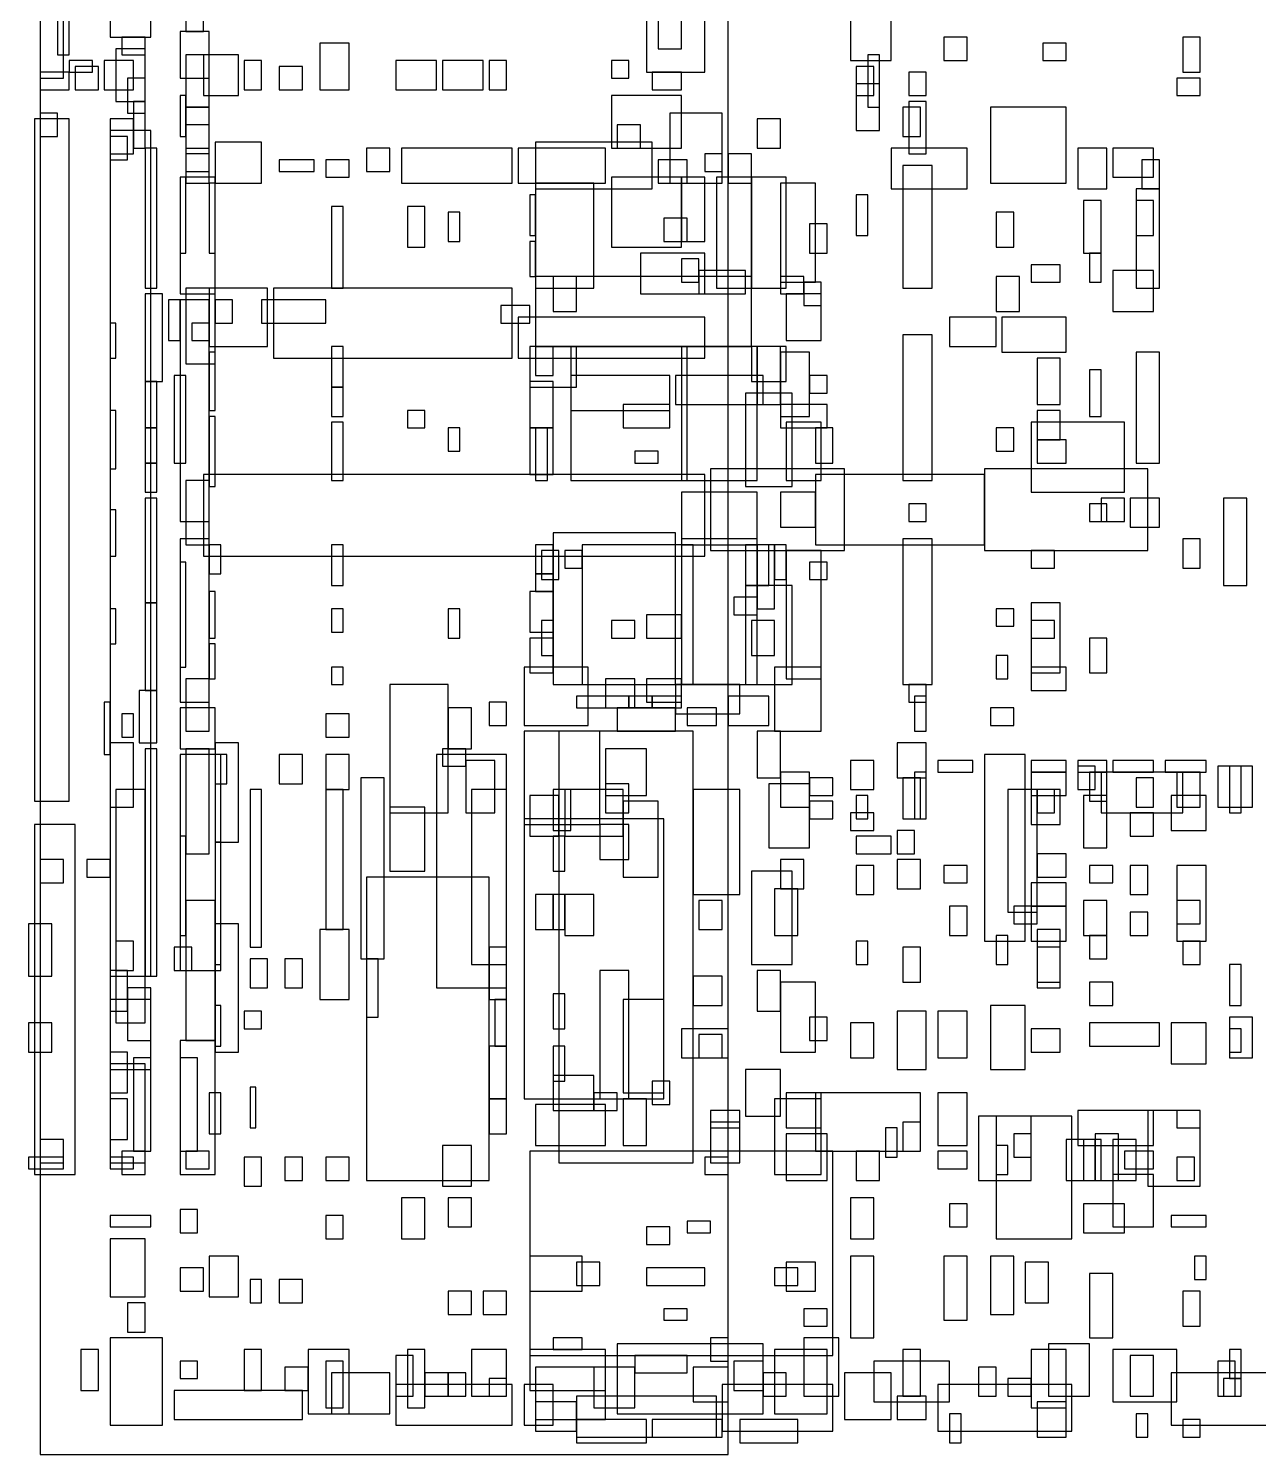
# Model space of a CAD drawing. Header units: metres. Extents: x 1 to 103, y 1 to 45.
# Drawn here: x 0.51 to 18.49, y 1.36 to 22.2 of the extents above; entities that cross this region are included whole.
import ezdxf

# ---------------------------------------------------------------- set-up
doc = ezdxf.new("R2010")
doc.units = ezdxf.units.M
for name, color, linetype in [('A_BLUE', 5, 'Continuous'), ('A_GREEN', 3, 'Continuous'), ('A_MAGENTA', 6, 'Continuous'), ('A_ORANGE', 30, 'Continuous'), ('A_RED', 1, 'Continuous'), ('A_WHITE', 7, 'Continuous'), ('A_YELLOW', 2, 'Continuous')]:
    doc.layers.add(name, color=color, linetype=linetype)

msp = doc.modelspace()

# ---------------------------------------------------------------- linework, layer by layer
at = {"layer": 'A_BLUE'}
for points in [[(17.301, 9.119), (17.642, 9.119), (17.642, 9.46), (17.301, 9.46)], [(14.915, 9.119), (15.256, 9.119), (15.256, 9.375), (14.915, 9.375)], [(17.557, 3.92), (17.727, 3.92), (17.727, 4.261), (17.557, 4.261)], [(16.023, 3.068), (16.364, 3.068), (16.364, 4.006), (16.023, 4.006)], [(1.96, 3.153), (2.216, 3.153), (2.216, 3.58), (1.96, 3.58)], [(17.386, 3.239), (17.642, 3.239), (17.642, 3.75), (17.386, 3.75)]]:
    msp.add_lwpolyline(points, close=True, dxfattribs=at)
at = {"layer": 'A_GREEN'}
for points in [[(9.545, 21.562), (10.398, 21.562), (10.398, 23.608), (9.545, 23.608)], [(9.034, 21.477), (9.29, 21.477), (9.29, 21.733), (9.034, 21.733)], [(7.926, 19.858), (9.631, 19.858), (9.631, 20.54), (7.926, 20.54)], [(2.812, 20.114), (3.153, 20.114), (3.153, 20.369), (2.812, 20.369)], [(9.716, 19.943), (10.142, 19.943), (10.142, 20.284), (9.716, 20.284)], [(10.398, 20.114), (10.653, 20.114), (10.653, 20.369), (10.398, 20.369)], [(10.739, 19.943), (11.08, 19.943), (11.08, 20.369), (10.739, 20.369)], [(7.926, 17.557), (11.08, 17.557), (11.08, 18.58), (7.926, 18.58)], [(11.591, 17.642), (12.102, 17.642), (12.102, 18.324), (11.591, 18.324)], [(2.898, 17.642), (3.153, 17.642), (3.153, 17.898), (2.898, 17.898)], [(10.057, 14.659), (11.165, 14.659), (11.165, 15.426), (10.057, 15.426)], [(11.506, 14.915), (12.017, 14.915), (12.017, 15.426), (11.506, 15.426)], [(9.972, 12.188), (10.909, 12.188), (10.909, 12.614), (9.972, 12.614)], [(8.523, 12.273), (9.29, 12.273), (9.29, 12.443), (8.523, 12.443)], [(9.29, 12.273), (9.631, 12.273), (9.631, 12.443), (9.29, 12.443)], [(10.227, 9.545), (10.909, 9.545), (10.909, 11.08), (10.227, 11.08)], [(10.227, 7.926), (10.653, 7.926), (10.653, 8.352), (10.227, 8.352)], [(11.591, 6.136), (12.102, 6.136), (12.102, 6.648), (11.591, 6.648)], [(9.801, 3.324), (10.142, 3.324), (10.142, 3.494), (9.801, 3.494)], [(8.778, 2.045), (9.375, 2.045), (9.375, 2.642), (8.778, 2.642)], [(10.227, 2.131), (10.739, 2.131), (10.739, 2.642), (10.227, 2.642)]]:
    msp.add_lwpolyline(points, close=True, dxfattribs=at)
at = {"layer": 'A_MAGENTA'}
for points in [[(0.682, 1.364), (10.739, 1.364), (10.739, 45.085), (0.682, 45.085)], [(11.165, 16.705), (11.506, 16.705), (11.506, 17.557), (11.165, 17.557)], [(9.205, 16.364), (9.886, 16.364), (9.886, 16.705), (9.205, 16.705)], [(9.375, 15.852), (9.716, 15.852), (9.716, 16.023), (9.375, 16.023)], [(8.182, 12.614), (9.972, 12.614), (9.972, 14.83), (8.182, 14.83)], [(11.165, 13.722), (11.42, 13.722), (11.42, 14.659), (11.165, 14.659)], [(8.267, 5.625), (10.227, 5.625), (10.227, 11.932), (8.267, 11.932)], [(11.165, 11.25), (11.506, 11.25), (11.506, 11.932), (11.165, 11.932)], [(6.903, 10.739), (7.33, 10.739), (7.33, 11.506), (6.903, 11.506)], [(8.352, 10.398), (9.205, 10.398), (9.205, 11.08), (8.352, 11.08)], [(14.83, 9.29), (15.256, 9.29), (15.256, 11.08), (14.83, 11.08)], [(8.352, 8.949), (8.778, 8.949), (8.778, 9.545), (8.352, 9.545)], [(10.994, 6.307), (11.506, 6.307), (11.506, 6.989), (10.994, 6.989)], [(8.778, 6.392), (9.119, 6.392), (9.119, 6.648), (8.778, 6.648)], [(14.915, 5.71), (15.17, 5.71), (15.17, 6.051), (14.915, 6.051)], [(16.364, 5.369), (16.705, 5.369), (16.705, 5.966), (16.364, 5.966)]]:
    msp.add_lwpolyline(points, close=True, dxfattribs=at)
at = {"layer": 'A_ORANGE'}
for points in [[(2.727, 21.477), (3.153, 21.477), (3.153, 22.159), (2.727, 22.159)], [(1.96, 20.966), (2.216, 20.966), (2.216, 21.477), (1.96, 21.477)], [(12.614, 21.222), (12.869, 21.222), (12.869, 21.648), (12.614, 21.648)], [(2.812, 20.455), (3.153, 20.455), (3.153, 21.051), (2.812, 21.051)], [(0.682, 20.625), (0.937, 20.625), (0.937, 20.966), (0.682, 20.966)], [(1.705, 8.352), (2.301, 8.352), (2.301, 20.71), (1.705, 20.71)], [(2.727, 18.324), (3.239, 18.324), (3.239, 20.028), (2.727, 20.028)], [(10.057, 19.091), (10.398, 19.091), (10.398, 20.028), (10.057, 20.028)], [(10.568, 18.409), (11.08, 18.409), (11.08, 20.028), (10.568, 20.028)], [(7.926, 18.409), (8.778, 18.409), (8.778, 19.943), (7.926, 19.943)], [(11.506, 18.494), (12.017, 18.494), (12.017, 19.943), (11.506, 19.943)], [(10.057, 18.494), (10.312, 18.494), (10.312, 18.835), (10.057, 18.835)], [(2.727, 15), (3.153, 15), (3.153, 18.239), (2.727, 18.239)], [(7.926, 17.131), (8.182, 17.131), (8.182, 17.557), (7.926, 17.557)], [(10.057, 15.597), (11.165, 15.597), (11.165, 17.557), (10.057, 17.557)], [(11.506, 16.534), (11.932, 16.534), (11.932, 17.472), (11.506, 17.472)], [(7.926, 15.597), (8.097, 15.597), (8.097, 16.364), (7.926, 16.364)], [(11.591, 15.597), (12.102, 15.597), (12.102, 16.449), (11.591, 16.449)], [(13.381, 15), (13.636, 15), (13.636, 15.256), (13.381, 15.256)], [(16.193, 15), (16.534, 15), (16.534, 15.341), (16.193, 15.341)], [(16.619, 14.915), (17.045, 14.915), (17.045, 15.341), (16.619, 15.341)], [(2.727, 12.358), (3.153, 12.358), (3.153, 14.744), (2.727, 14.744)], [(7.926, 14.233), (8.182, 14.233), (8.182, 14.659), (7.926, 14.659)], [(10.057, 12.614), (11.165, 12.614), (11.165, 14.744), (10.057, 14.744)], [(11.591, 12.699), (12.102, 12.699), (12.102, 14.574), (11.591, 14.574)], [(2.727, 11.676), (3.239, 11.676), (3.239, 12.273), (2.727, 12.273)], [(2.727, 8.438), (3.324, 8.438), (3.324, 11.591), (2.727, 11.591)], [(15.17, 10.994), (15.682, 10.994), (15.682, 11.335), (15.17, 11.335)], [(16.023, 10.909), (16.278, 10.909), (16.278, 11.335), (16.023, 11.335)], [(17.301, 10.824), (17.642, 10.824), (17.642, 11.335), (17.301, 11.335)], [(18.068, 10.739), (18.239, 10.739), (18.239, 11.42), (18.068, 11.42)], [(11.335, 10.227), (11.932, 10.227), (11.932, 11.165), (11.335, 11.165)], [(13.295, 10.653), (13.551, 10.653), (13.551, 11.25), (13.295, 11.25)], [(16.705, 10.824), (16.96, 10.824), (16.96, 11.25), (16.705, 11.25)], [(7.841, 10.398), (8.267, 10.398), (8.267, 10.994), (7.841, 10.994)], [(12.614, 10.653), (12.784, 10.653), (12.784, 10.994), (12.614, 10.994)], [(0.682, 9.716), (1.023, 9.716), (1.023, 10.057), (0.682, 10.057)], [(11.08, 8.523), (11.676, 8.523), (11.676, 9.886), (11.08, 9.886)], [(7.926, 9.034), (8.182, 9.034), (8.182, 9.545), (7.926, 9.545)], [(11.165, 7.841), (11.506, 7.841), (11.506, 8.438), (11.165, 8.438)], [(1.96, 7.415), (2.301, 7.415), (2.301, 8.182), (1.96, 8.182)], [(11.932, 7.415), (12.188, 7.415), (12.188, 7.756), (11.932, 7.756)], [(15.17, 7.244), (15.597, 7.244), (15.597, 7.585), (15.17, 7.585)], [(18.068, 7.244), (18.239, 7.244), (18.239, 7.585), (18.068, 7.585)], [(2.727, 5.455), (3.239, 5.455), (3.239, 7.415), (2.727, 7.415)], [(1.705, 5.625), (2.216, 5.625), (2.216, 7.074), (1.705, 7.074)], [(11.591, 5.369), (12.188, 5.369), (12.188, 6.051), (11.591, 6.051)], [(0.682, 5.625), (1.023, 5.625), (1.023, 5.966), (0.682, 5.966)], [(14.659, 5.455), (14.83, 5.455), (14.83, 5.881), (14.659, 5.881)], [(15.938, 5.369), (16.193, 5.369), (16.193, 5.966), (15.938, 5.966)], [(10.398, 5.455), (10.739, 5.455), (10.739, 5.71), (10.398, 5.71)], [(17.301, 5.369), (17.557, 5.369), (17.557, 5.71), (17.301, 5.71)], [(10.142, 4.602), (10.483, 4.602), (10.483, 4.773), (10.142, 4.773)], [(8.523, 3.835), (8.864, 3.835), (8.864, 4.176), (8.523, 4.176)], [(2.727, 3.75), (3.068, 3.75), (3.068, 4.091), (2.727, 4.091)], [(9.545, 3.835), (10.398, 3.835), (10.398, 4.091), (9.545, 4.091)], [(11.42, 3.835), (11.761, 3.835), (11.761, 4.091), (11.42, 4.091)], [(4.858, 2.045), (5.114, 2.045), (5.114, 2.727), (4.858, 2.727)], [(6.051, 2.045), (6.307, 2.045), (6.307, 2.898), (6.051, 2.898)], [(7.841, 2.301), (8.949, 2.301), (8.949, 2.898), (7.841, 2.898)], [(9.375, 2.557), (10.142, 2.557), (10.142, 2.812), (9.375, 2.812)], [(10.824, 2.301), (11.25, 2.301), (11.25, 2.727), (10.824, 2.727)], [(11.42, 1.96), (12.188, 1.96), (12.188, 2.898), (11.42, 2.898)], [(13.295, 2.216), (13.551, 2.216), (13.551, 2.898), (13.295, 2.898)], [(15.17, 2.045), (15.682, 2.045), (15.682, 2.898), (15.17, 2.898)], [(16.619, 2.216), (16.96, 2.216), (16.96, 2.812), (16.619, 2.812)], [(6.648, 2.216), (6.903, 2.216), (6.903, 2.557), (6.648, 2.557)], [(7.244, 2.216), (7.5, 2.216), (7.5, 2.472), (7.244, 2.472)], [(17.983, 2.216), (18.239, 2.216), (18.239, 2.472), (17.983, 2.472)], [(7.926, 1.705), (8.523, 1.705), (8.523, 2.131), (7.926, 2.131)]]:
    msp.add_lwpolyline(points, close=True, dxfattribs=at)
at = {"layer": 'A_RED'}
for points in [[(1.108, 21.562), (1.449, 21.562), (1.449, 21.733), (1.108, 21.733)], [(12.784, 21.051), (12.955, 21.051), (12.955, 21.818), (12.784, 21.818)], [(2.045, 20.455), (2.216, 20.455), (2.216, 21.136), (2.045, 21.136)], [(2.727, 20.625), (2.812, 20.625), (2.812, 21.222), (2.727, 21.222)], [(13.381, 20.369), (13.636, 20.369), (13.636, 21.136), (13.381, 21.136)], [(0.597, 10.909), (1.108, 10.909), (1.108, 20.881), (0.597, 20.881)], [(11.165, 20.455), (11.506, 20.455), (11.506, 20.881), (11.165, 20.881)], [(1.705, 20.284), (1.96, 20.284), (1.96, 20.625), (1.705, 20.625)], [(2.216, 18.409), (2.386, 18.409), (2.386, 20.455), (2.216, 20.455)], [(16.79, 19.858), (17.045, 19.858), (17.045, 20.284), (16.79, 20.284)], [(2.727, 18.92), (2.812, 18.92), (2.812, 20.028), (2.727, 20.028)], [(11.08, 18.409), (11.591, 18.409), (11.591, 20.028), (11.08, 20.028)], [(13.295, 18.409), (13.722, 18.409), (13.722, 20.199), (13.295, 20.199)], [(3.153, 18.92), (3.239, 18.92), (3.239, 19.943), (3.153, 19.943)], [(16.705, 18.409), (17.045, 18.409), (17.045, 19.858), (16.705, 19.858)], [(4.943, 18.409), (5.114, 18.409), (5.114, 19.602), (4.943, 19.602)], [(6.051, 19.006), (6.307, 19.006), (6.307, 19.602), (6.051, 19.602)], [(7.841, 19.176), (7.926, 19.176), (7.926, 19.773), (7.841, 19.773)], [(12.614, 19.176), (12.784, 19.176), (12.784, 19.773), (12.614, 19.773)], [(15.938, 18.92), (16.193, 18.92), (16.193, 19.688), (15.938, 19.688)], [(6.648, 19.091), (6.818, 19.091), (6.818, 19.517), (6.648, 19.517)], [(14.659, 19.006), (14.915, 19.006), (14.915, 19.517), (14.659, 19.517)], [(11.932, 18.92), (12.188, 18.92), (12.188, 19.347), (11.932, 19.347)], [(7.841, 18.58), (7.926, 18.58), (7.926, 19.091), (7.841, 19.091)], [(16.023, 18.494), (16.193, 18.494), (16.193, 18.92), (16.023, 18.92)], [(2.216, 17.045), (2.472, 17.045), (2.472, 18.324), (2.216, 18.324)], [(2.557, 17.642), (2.727, 17.642), (2.727, 18.239), (2.557, 18.239)], [(3.239, 17.898), (3.494, 17.898), (3.494, 18.239), (3.239, 18.239)], [(3.92, 17.898), (4.858, 17.898), (4.858, 18.239), (3.92, 18.239)], [(7.415, 17.898), (7.841, 17.898), (7.841, 18.153), (7.415, 18.153)], [(1.705, 17.386), (1.79, 17.386), (1.79, 17.898), (1.705, 17.898)], [(13.295, 15.597), (13.722, 15.597), (13.722, 17.727), (13.295, 17.727)], [(4.943, 16.96), (5.114, 16.96), (5.114, 17.557), (4.943, 17.557)], [(7.841, 16.96), (8.523, 16.96), (8.523, 17.557), (7.841, 17.557)], [(8.438, 15.597), (10.142, 15.597), (10.142, 17.557), (8.438, 17.557)], [(11.08, 17.045), (11.591, 17.045), (11.591, 17.557), (11.08, 17.557)], [(3.153, 16.619), (3.239, 16.619), (3.239, 17.472), (3.153, 17.472)], [(16.705, 15.852), (17.045, 15.852), (17.045, 17.472), (16.705, 17.472)], [(2.642, 15.852), (2.812, 15.852), (2.812, 17.131), (2.642, 17.131)], [(16.023, 16.534), (16.193, 16.534), (16.193, 17.216), (16.023, 17.216)], [(2.216, 16.364), (2.386, 16.364), (2.386, 17.045), (2.216, 17.045)], [(4.943, 16.534), (5.114, 16.534), (5.114, 16.96), (4.943, 16.96)], [(10.994, 15.511), (11.676, 15.511), (11.676, 16.875), (10.994, 16.875)], [(1.705, 15.767), (1.79, 15.767), (1.79, 16.619), (1.705, 16.619)], [(3.153, 15.511), (3.239, 15.511), (3.239, 16.534), (3.153, 16.534)], [(2.216, 15.852), (2.386, 15.852), (2.386, 16.364), (2.216, 16.364)], [(4.943, 15.597), (5.114, 15.597), (5.114, 16.449), (4.943, 16.449)], [(6.648, 16.023), (6.818, 16.023), (6.818, 16.364), (6.648, 16.364)], [(7.841, 15.682), (8.182, 15.682), (8.182, 16.364), (7.841, 16.364)], [(12.017, 15.852), (12.273, 15.852), (12.273, 16.364), (12.017, 16.364)], [(14.659, 16.023), (14.915, 16.023), (14.915, 16.364), (14.659, 16.364)], [(15.17, 15.426), (16.534, 15.426), (16.534, 16.449), (15.17, 16.449)], [(2.216, 15.426), (2.386, 15.426), (2.386, 15.852), (2.216, 15.852)], [(2.216, 13.807), (2.386, 13.807), (2.386, 15.341), (2.216, 15.341)], [(17.983, 14.062), (18.324, 14.062), (18.324, 15.341), (17.983, 15.341)], [(1.705, 14.489), (1.79, 14.489), (1.79, 15.17), (1.705, 15.17)], [(3.153, 14.233), (3.324, 14.233), (3.324, 14.659), (3.153, 14.659)], [(4.943, 14.062), (5.114, 14.062), (5.114, 14.659), (4.943, 14.659)], [(8.608, 12.614), (10.227, 12.614), (10.227, 14.659), (8.608, 14.659)], [(10.994, 14.062), (11.335, 14.062), (11.335, 14.659), (10.994, 14.659)], [(11.42, 14.148), (11.591, 14.148), (11.591, 14.659), (11.42, 14.659)], [(13.295, 12.614), (13.722, 12.614), (13.722, 14.744), (13.295, 14.744)], [(2.727, 12.869), (2.812, 12.869), (2.812, 14.403), (2.727, 14.403)], [(8.011, 14.148), (8.267, 14.148), (8.267, 14.574), (8.011, 14.574)], [(8.352, 14.318), (8.608, 14.318), (8.608, 14.574), (8.352, 14.574)], [(3.153, 13.295), (3.239, 13.295), (3.239, 13.977), (3.153, 13.977)], [(7.841, 13.381), (8.182, 13.381), (8.182, 13.977), (7.841, 13.977)], [(10.994, 12.614), (11.676, 12.614), (11.676, 14.062), (10.994, 14.062)], [(2.216, 12.528), (2.386, 12.528), (2.386, 13.807), (2.216, 13.807)], [(15.17, 12.784), (15.597, 12.784), (15.597, 13.807), (15.17, 13.807)], [(1.705, 13.21), (1.79, 13.21), (1.79, 13.722), (1.705, 13.722)], [(4.943, 13.381), (5.114, 13.381), (5.114, 13.722), (4.943, 13.722)], [(6.648, 13.295), (6.818, 13.295), (6.818, 13.722), (6.648, 13.722)], [(14.659, 13.466), (14.915, 13.466), (14.915, 13.722), (14.659, 13.722)], [(3.153, 12.699), (3.239, 12.699), (3.239, 13.21), (3.153, 13.21)], [(7.841, 12.784), (8.182, 12.784), (8.182, 13.295), (7.841, 13.295)], [(16.023, 12.784), (16.278, 12.784), (16.278, 13.295), (16.023, 13.295)], [(14.659, 12.699), (14.83, 12.699), (14.83, 13.04), (14.659, 13.04)], [(4.943, 12.614), (5.114, 12.614), (5.114, 12.869), (4.943, 12.869)], [(2.131, 11.761), (2.386, 11.761), (2.386, 12.528), (2.131, 12.528)], [(1.619, 11.591), (1.705, 11.591), (1.705, 12.358), (1.619, 12.358)], [(13.466, 11.932), (13.636, 11.932), (13.636, 12.443), (13.466, 12.443)], [(2.216, 8.352), (2.386, 8.352), (2.386, 11.676), (2.216, 11.676)], [(3.239, 11.165), (3.409, 11.165), (3.409, 11.591), (3.239, 11.591)], [(13.466, 10.653), (13.636, 10.653), (13.636, 11.335), (13.466, 11.335)], [(15.852, 11.08), (16.108, 11.08), (16.108, 11.42), (15.852, 11.42)], [(16.193, 10.739), (17.386, 10.739), (17.386, 11.335), (16.193, 11.335)], [(17.898, 10.824), (18.409, 10.824), (18.409, 11.42), (17.898, 11.42)], [(3.75, 8.778), (3.92, 8.778), (3.92, 11.08), (3.75, 11.08)], [(4.858, 9.034), (5.114, 9.034), (5.114, 11.08), (4.858, 11.08)], [(5.369, 8.608), (5.71, 8.608), (5.71, 11.25), (5.369, 11.25)], [(6.989, 8.523), (7.5, 8.523), (7.5, 11.08), (6.989, 11.08)], [(8.182, 10.483), (8.438, 10.483), (8.438, 11.08), (8.182, 11.08)], [(8.949, 10.739), (9.29, 10.739), (9.29, 11.165), (8.949, 11.165)], [(0.597, 5.455), (1.193, 5.455), (1.193, 10.568), (0.597, 10.568)], [(8.864, 10.057), (9.29, 10.057), (9.29, 10.568), (8.864, 10.568)], [(2.727, 8.949), (2.812, 8.949), (2.812, 10.398), (2.727, 10.398)], [(3.239, 8.523), (3.324, 8.523), (3.324, 10.312), (3.239, 10.312)], [(8.182, 9.886), (8.352, 9.886), (8.352, 10.398), (8.182, 10.398)], [(1.364, 9.801), (1.705, 9.801), (1.705, 10.057), (1.364, 10.057)], [(8.182, 9.034), (8.352, 9.034), (8.352, 9.545), (8.182, 9.545)], [(15.256, 8.182), (15.597, 8.182), (15.597, 9.034), (15.256, 9.034)], [(12.614, 8.523), (12.784, 8.523), (12.784, 8.864), (12.614, 8.864)], [(14.659, 8.523), (14.83, 8.523), (14.83, 8.949), (14.659, 8.949)], [(16.023, 8.608), (16.278, 8.608), (16.278, 8.949), (16.023, 8.949)], [(17.386, 8.523), (17.642, 8.523), (17.642, 8.864), (17.386, 8.864)], [(5.455, 7.756), (5.625, 7.756), (5.625, 8.608), (5.455, 8.608)], [(1.705, 7.841), (1.96, 7.841), (1.96, 8.438), (1.705, 8.438)], [(8.864, 6.562), (9.29, 6.562), (9.29, 8.438), (8.864, 8.438)], [(3.239, 7.33), (3.324, 7.33), (3.324, 7.926), (3.239, 7.926)], [(7.33, 7.33), (7.5, 7.33), (7.5, 8.011), (7.33, 8.011)], [(8.182, 7.585), (8.352, 7.585), (8.352, 8.097), (8.182, 8.097)], [(18.068, 7.159), (18.409, 7.159), (18.409, 7.756), (18.068, 7.756)], [(16.023, 7.33), (17.045, 7.33), (17.045, 7.67), (16.023, 7.67)], [(7.244, 6.562), (7.5, 6.562), (7.5, 7.33), (7.244, 7.33)], [(8.182, 6.818), (8.352, 6.818), (8.352, 7.33), (8.182, 7.33)], [(1.705, 6.648), (1.96, 6.648), (1.96, 7.244), (1.705, 7.244)], [(2.045, 5.795), (2.301, 5.795), (2.301, 7.159), (2.045, 7.159)], [(2.727, 5.795), (2.983, 5.795), (2.983, 7.159), (2.727, 7.159)], [(8.182, 6.392), (8.778, 6.392), (8.778, 6.903), (8.182, 6.903)], [(3.75, 6.136), (3.835, 6.136), (3.835, 6.733), (3.75, 6.733)], [(1.705, 5.966), (1.96, 5.966), (1.96, 6.562), (1.705, 6.562)], [(3.153, 6.051), (3.324, 6.051), (3.324, 6.648), (3.153, 6.648)], [(14.403, 5.369), (15.17, 5.369), (15.17, 6.307), (14.403, 6.307)], [(16.875, 5.284), (17.642, 5.284), (17.642, 6.392), (16.875, 6.392)], [(13.04, 5.71), (13.21, 5.71), (13.21, 6.136), (13.04, 6.136)], [(13.295, 5.795), (13.551, 5.795), (13.551, 6.222), (13.295, 6.222)], [(16.108, 5.369), (16.449, 5.369), (16.449, 6.051), (16.108, 6.051)], [(15.682, 5.369), (16.108, 5.369), (16.108, 5.966), (15.682, 5.966)], [(7.841, 3.75), (8.608, 3.75), (8.608, 4.261), (7.841, 4.261)], [(11.591, 3.75), (12.017, 3.75), (12.017, 4.176), (11.591, 4.176)], [(11.847, 3.239), (12.188, 3.239), (12.188, 3.494), (11.847, 3.494)], [(8.182, 2.898), (8.608, 2.898), (8.608, 3.068), (8.182, 3.068)], [(11.847, 2.216), (12.358, 2.216), (12.358, 3.068), (11.847, 3.068)], [(15.426, 2.216), (16.023, 2.216), (16.023, 2.983), (15.426, 2.983)], [(1.278, 2.301), (1.534, 2.301), (1.534, 2.898), (1.278, 2.898)], [(2.727, 2.472), (2.983, 2.472), (2.983, 2.727), (2.727, 2.727)], [(3.665, 2.301), (3.92, 2.301), (3.92, 2.898), (3.665, 2.898)], [(4.602, 1.96), (5.199, 1.96), (5.199, 2.898), (4.602, 2.898)], [(5.881, 2.216), (6.136, 2.216), (6.136, 2.812), (5.881, 2.812)], [(6.989, 2.216), (7.5, 2.216), (7.5, 2.898), (6.989, 2.898)], [(12.869, 2.131), (13.977, 2.131), (13.977, 2.727), (12.869, 2.727)], [(16.364, 2.131), (17.301, 2.131), (17.301, 2.898), (16.364, 2.898)], [(17.898, 2.216), (18.153, 2.216), (18.153, 2.727), (17.898, 2.727)], [(4.261, 2.301), (4.602, 2.301), (4.602, 2.642), (4.261, 2.642)], [(6.307, 2.216), (6.648, 2.216), (6.648, 2.557), (6.307, 2.557)], [(11.25, 2.216), (11.591, 2.216), (11.591, 2.557), (11.25, 2.557)], [(14.403, 2.216), (14.659, 2.216), (14.659, 2.642), (14.403, 2.642)], [(14.83, 2.216), (15.17, 2.216), (15.17, 2.472), (14.83, 2.472)], [(15.256, 1.619), (15.682, 1.619), (15.682, 2.131), (15.256, 2.131)], [(13.977, 1.534), (14.148, 1.534), (14.148, 1.96), (13.977, 1.96)], [(16.705, 1.619), (16.875, 1.619), (16.875, 1.96), (16.705, 1.96)], [(8.523, 1.534), (9.545, 1.534), (9.545, 1.875), (8.523, 1.875)], [(9.631, 1.619), (10.653, 1.619), (10.653, 1.875), (9.631, 1.875)], [(10.909, 1.534), (11.761, 1.534), (11.761, 1.875), (10.909, 1.875)], [(17.386, 1.619), (17.642, 1.619), (17.642, 1.875), (17.386, 1.875)]]:
    msp.add_lwpolyline(points, close=True, dxfattribs=at)
at = {"layer": 'A_WHITE'}
for points in [[(0.937, 21.818), (1.108, 21.818), (1.108, 23.011), (0.937, 23.011)], [(1.705, 22.074), (2.301, 22.074), (2.301, 22.415), (1.705, 22.415)], [(12.528, 21.733), (13.125, 21.733), (13.125, 22.33), (12.528, 22.33)], [(1.875, 21.818), (2.216, 21.818), (2.216, 22.074), (1.875, 22.074)], [(4.773, 21.307), (5.199, 21.307), (5.199, 21.989), (4.773, 21.989)], [(13.892, 21.733), (14.233, 21.733), (14.233, 22.074), (13.892, 22.074)], [(15.341, 21.733), (15.682, 21.733), (15.682, 21.989), (15.341, 21.989)], [(17.386, 21.562), (17.642, 21.562), (17.642, 22.074), (17.386, 22.074)], [(1.619, 21.307), (2.045, 21.307), (2.045, 21.733), (1.619, 21.733)], [(3.068, 21.222), (3.58, 21.222), (3.58, 21.818), (3.068, 21.818)], [(3.665, 21.307), (3.92, 21.307), (3.92, 21.733), (3.665, 21.733)], [(5.881, 21.307), (6.477, 21.307), (6.477, 21.733), (5.881, 21.733)], [(6.562, 21.307), (7.159, 21.307), (7.159, 21.733), (6.562, 21.733)], [(7.244, 21.307), (7.5, 21.307), (7.5, 21.733), (7.244, 21.733)], [(0.682, 21.307), (1.108, 21.307), (1.108, 21.562), (0.682, 21.562)], [(1.193, 21.307), (1.534, 21.307), (1.534, 21.648), (1.193, 21.648)], [(4.176, 21.307), (4.517, 21.307), (4.517, 21.648), (4.176, 21.648)], [(13.381, 21.222), (13.636, 21.222), (13.636, 21.562), (13.381, 21.562)], [(17.301, 21.222), (17.642, 21.222), (17.642, 21.477), (17.301, 21.477)], [(12.614, 20.71), (12.955, 20.71), (12.955, 21.392), (12.614, 21.392)], [(13.295, 20.625), (13.551, 20.625), (13.551, 21.051), (13.295, 21.051)], [(14.574, 19.943), (15.682, 19.943), (15.682, 21.051), (14.574, 21.051)], [(1.705, 20.369), (2.045, 20.369), (2.045, 20.881), (1.705, 20.881)], [(9.886, 19.943), (10.653, 19.943), (10.653, 20.966), (9.886, 20.966)], [(9.119, 20.455), (9.46, 20.455), (9.46, 20.795), (9.119, 20.795)], [(3.239, 19.943), (3.92, 19.943), (3.92, 20.54), (3.239, 20.54)], [(5.455, 20.114), (5.795, 20.114), (5.795, 20.455), (5.455, 20.455)], [(5.966, 19.943), (7.585, 19.943), (7.585, 20.455), (5.966, 20.455)], [(7.67, 19.943), (8.949, 19.943), (8.949, 20.455), (7.67, 20.455)], [(13.125, 19.858), (14.233, 19.858), (14.233, 20.455), (13.125, 20.455)], [(15.852, 19.858), (16.278, 19.858), (16.278, 20.455), (15.852, 20.455)], [(16.364, 20.028), (16.96, 20.028), (16.96, 20.455), (16.364, 20.455)], [(4.176, 20.114), (4.688, 20.114), (4.688, 20.284), (4.176, 20.284)], [(4.858, 20.028), (5.199, 20.028), (5.199, 20.284), (4.858, 20.284)], [(16.705, 19.176), (16.96, 19.176), (16.96, 19.688), (16.705, 19.688)], [(10.312, 18.324), (10.994, 18.324), (10.994, 18.665), (10.312, 18.665)], [(11.506, 18.324), (11.847, 18.324), (11.847, 18.58), (11.506, 18.58)], [(14.659, 18.068), (15, 18.068), (15, 18.58), (14.659, 18.58)], [(15.17, 18.494), (15.597, 18.494), (15.597, 18.75), (15.17, 18.75)], [(16.364, 18.068), (16.96, 18.068), (16.96, 18.665), (16.364, 18.665)], [(3.153, 17.557), (4.006, 17.557), (4.006, 18.409), (3.153, 18.409)], [(4.091, 17.386), (7.585, 17.386), (7.585, 18.409), (4.091, 18.409)], [(11.847, 18.153), (12.102, 18.153), (12.102, 18.494), (11.847, 18.494)], [(7.67, 17.386), (10.398, 17.386), (10.398, 17.983), (7.67, 17.983)], [(13.977, 17.557), (14.659, 17.557), (14.659, 17.983), (13.977, 17.983)], [(14.744, 17.472), (15.682, 17.472), (15.682, 17.983), (14.744, 17.983)], [(15.256, 16.705), (15.597, 16.705), (15.597, 17.386), (15.256, 17.386)], [(8.438, 16.619), (9.886, 16.619), (9.886, 17.131), (8.438, 17.131)], [(9.972, 16.705), (11.25, 16.705), (11.25, 17.131), (9.972, 17.131)], [(11.932, 16.875), (12.188, 16.875), (12.188, 17.131), (11.932, 17.131)], [(7.841, 16.364), (8.182, 16.364), (8.182, 17.045), (7.841, 17.045)], [(11.506, 16.364), (12.188, 16.364), (12.188, 16.705), (11.506, 16.705)], [(6.051, 16.364), (6.307, 16.364), (6.307, 16.619), (6.051, 16.619)], [(15.256, 16.193), (15.597, 16.193), (15.597, 16.619), (15.256, 16.619)], [(15.256, 15.852), (15.682, 15.852), (15.682, 16.193), (15.256, 16.193)], [(3.068, 14.489), (10.398, 14.489), (10.398, 15.682), (3.068, 15.682)], [(10.483, 14.574), (12.443, 14.574), (12.443, 15.767), (10.483, 15.767)], [(12.017, 14.659), (14.489, 14.659), (14.489, 15.682), (12.017, 15.682)], [(14.489, 14.574), (16.875, 14.574), (16.875, 15.767), (14.489, 15.767)], [(17.386, 14.318), (17.642, 14.318), (17.642, 14.744), (17.386, 14.744)], [(11.932, 14.148), (12.188, 14.148), (12.188, 14.403), (11.932, 14.403)], [(15.17, 14.318), (15.511, 14.318), (15.511, 14.574), (15.17, 14.574)], [(7.926, 13.977), (8.182, 13.977), (8.182, 14.233), (7.926, 14.233)], [(10.824, 13.636), (11.165, 13.636), (11.165, 13.892), (10.824, 13.892)], [(8.011, 13.04), (8.182, 13.04), (8.182, 13.551), (8.011, 13.551)], [(9.034, 13.295), (9.375, 13.295), (9.375, 13.551), (9.034, 13.551)], [(9.545, 13.295), (10.057, 13.295), (10.057, 13.636), (9.545, 13.636)], [(11.08, 13.04), (11.42, 13.04), (11.42, 13.551), (11.08, 13.551)], [(15.17, 13.295), (15.511, 13.295), (15.511, 13.551), (15.17, 13.551)], [(7.756, 12.017), (8.693, 12.017), (8.693, 12.869), (7.756, 12.869)], [(11.42, 11.932), (12.102, 11.932), (12.102, 12.869), (11.42, 12.869)], [(15.17, 12.528), (15.682, 12.528), (15.682, 12.869), (15.17, 12.869)], [(5.795, 10.739), (6.648, 10.739), (6.648, 12.614), (5.795, 12.614)], [(8.949, 12.273), (9.375, 12.273), (9.375, 12.699), (8.949, 12.699)], [(9.545, 12.358), (10.057, 12.358), (10.057, 12.699), (9.545, 12.699)], [(13.381, 12.358), (13.636, 12.358), (13.636, 12.614), (13.381, 12.614)], [(7.244, 12.017), (7.5, 12.017), (7.5, 12.358), (7.244, 12.358)], [(10.739, 12.017), (11.335, 12.017), (11.335, 12.443), (10.739, 12.443)], [(1.875, 11.847), (2.045, 11.847), (2.045, 12.188), (1.875, 12.188)], [(4.858, 11.847), (5.199, 11.847), (5.199, 12.188), (4.858, 12.188)], [(6.648, 11.676), (6.989, 11.676), (6.989, 12.273), (6.648, 12.273)], [(9.119, 11.932), (9.972, 11.932), (9.972, 12.273), (9.119, 12.273)], [(10.142, 12.017), (10.568, 12.017), (10.568, 12.273), (10.142, 12.273)], [(14.574, 12.017), (14.915, 12.017), (14.915, 12.273), (14.574, 12.273)], [(7.756, 10.568), (8.864, 10.568), (8.864, 11.932), (7.756, 11.932)], [(1.705, 10.824), (2.045, 10.824), (2.045, 11.761), (1.705, 11.761)], [(3.239, 10.312), (3.58, 10.312), (3.58, 11.761), (3.239, 11.761)], [(6.562, 11.42), (6.903, 11.42), (6.903, 11.676), (6.562, 11.676)], [(8.949, 10.994), (9.545, 10.994), (9.545, 11.676), (8.949, 11.676)], [(13.21, 11.25), (13.636, 11.25), (13.636, 11.761), (13.21, 11.761)], [(4.176, 11.165), (4.517, 11.165), (4.517, 11.591), (4.176, 11.591)], [(4.858, 11.08), (5.199, 11.08), (5.199, 11.591), (4.858, 11.591)], [(6.477, 8.182), (7.5, 8.182), (7.5, 11.591), (6.477, 11.591)], [(12.528, 11.08), (12.869, 11.08), (12.869, 11.506), (12.528, 11.506)], [(13.807, 11.335), (14.318, 11.335), (14.318, 11.506), (13.807, 11.506)], [(14.489, 8.864), (15.085, 8.864), (15.085, 11.591), (14.489, 11.591)], [(15.17, 11.335), (15.682, 11.335), (15.682, 11.506), (15.17, 11.506)], [(15.852, 11.335), (16.278, 11.335), (16.278, 11.506), (15.852, 11.506)], [(16.364, 11.335), (16.96, 11.335), (16.96, 11.506), (16.364, 11.506)], [(17.131, 11.335), (17.727, 11.335), (17.727, 11.506), (17.131, 11.506)], [(11.932, 10.994), (12.273, 10.994), (12.273, 11.25), (11.932, 11.25)], [(15.17, 10.568), (15.597, 10.568), (15.597, 11.08), (15.17, 11.08)], [(9.205, 9.801), (9.716, 9.801), (9.716, 10.909), (9.205, 10.909)], [(11.932, 10.653), (12.273, 10.653), (12.273, 10.909), (11.932, 10.909)], [(15.938, 10.227), (16.278, 10.227), (16.278, 10.994), (15.938, 10.994)], [(17.216, 10.483), (17.727, 10.483), (17.727, 10.994), (17.216, 10.994)], [(5.795, 9.886), (6.307, 9.886), (6.307, 10.824), (5.795, 10.824)], [(7.756, 6.562), (9.801, 6.562), (9.801, 10.653), (7.756, 10.653)], [(12.528, 10.483), (12.869, 10.483), (12.869, 10.739), (12.528, 10.739)], [(16.619, 10.398), (16.96, 10.398), (16.96, 10.739), (16.619, 10.739)], [(13.21, 10.142), (13.466, 10.142), (13.466, 10.483), (13.21, 10.483)], [(12.614, 10.142), (13.125, 10.142), (13.125, 10.398), (12.614, 10.398)], [(13.21, 9.631), (13.551, 9.631), (13.551, 10.057), (13.21, 10.057)], [(15.256, 9.801), (15.682, 9.801), (15.682, 10.142), (15.256, 10.142)], [(5.455, 5.369), (7.244, 5.369), (7.244, 9.801), (5.455, 9.801)], [(12.614, 9.545), (12.869, 9.545), (12.869, 9.972), (12.614, 9.972)], [(13.892, 9.716), (14.233, 9.716), (14.233, 9.972), (13.892, 9.972)], [(16.023, 9.716), (16.364, 9.716), (16.364, 9.972), (16.023, 9.972)], [(16.619, 9.545), (16.875, 9.545), (16.875, 9.972), (16.619, 9.972)], [(17.301, 8.864), (17.727, 8.864), (17.727, 9.972), (17.301, 9.972)], [(15.17, 9.375), (15.682, 9.375), (15.682, 9.716), (15.17, 9.716)], [(15.938, 8.949), (16.278, 8.949), (16.278, 9.46), (15.938, 9.46)], [(13.977, 8.949), (14.233, 8.949), (14.233, 9.375), (13.977, 9.375)], [(15.17, 8.864), (15.682, 8.864), (15.682, 9.375), (15.17, 9.375)], [(16.619, 8.949), (16.875, 8.949), (16.875, 9.29), (16.619, 9.29)], [(0.511, 8.352), (0.852, 8.352), (0.852, 9.119), (0.511, 9.119)], [(3.239, 7.244), (3.58, 7.244), (3.58, 9.119), (3.239, 9.119)], [(4.773, 8.011), (5.199, 8.011), (5.199, 9.034), (4.773, 9.034)], [(1.79, 8.438), (2.045, 8.438), (2.045, 8.864), (1.79, 8.864)], [(2.642, 8.438), (2.898, 8.438), (2.898, 8.778), (2.642, 8.778)], [(7.244, 8.011), (7.5, 8.011), (7.5, 8.778), (7.244, 8.778)], [(13.295, 8.267), (13.551, 8.267), (13.551, 8.778), (13.295, 8.778)], [(15.256, 8.267), (15.597, 8.267), (15.597, 8.778), (15.256, 8.778)], [(3.75, 8.182), (4.006, 8.182), (4.006, 8.608), (3.75, 8.608)], [(4.261, 8.182), (4.517, 8.182), (4.517, 8.608), (4.261, 8.608)], [(18.068, 7.926), (18.239, 7.926), (18.239, 8.523), (18.068, 8.523)], [(16.023, 7.926), (16.364, 7.926), (16.364, 8.267), (16.023, 8.267)], [(1.705, 6.989), (2.301, 6.989), (2.301, 8.011), (1.705, 8.011)], [(9.205, 6.648), (9.801, 6.648), (9.801, 8.011), (9.205, 8.011)], [(14.574, 6.989), (15.085, 6.989), (15.085, 7.926), (14.574, 7.926)], [(3.665, 7.585), (3.92, 7.585), (3.92, 7.841), (3.665, 7.841)], [(13.21, 6.989), (13.636, 6.989), (13.636, 7.841), (13.21, 7.841)], [(13.807, 7.159), (14.233, 7.159), (14.233, 7.841), (13.807, 7.841)], [(0.511, 7.244), (0.852, 7.244), (0.852, 7.67), (0.511, 7.67)], [(10.057, 7.159), (10.739, 7.159), (10.739, 7.585), (10.057, 7.585)], [(12.528, 7.159), (12.869, 7.159), (12.869, 7.67), (12.528, 7.67)], [(17.216, 7.074), (17.727, 7.074), (17.727, 7.67), (17.216, 7.67)], [(9.631, 6.477), (9.886, 6.477), (9.886, 6.818), (9.631, 6.818)], [(7.244, 6.051), (7.5, 6.051), (7.5, 6.562), (7.244, 6.562)], [(7.926, 5.881), (8.949, 5.881), (8.949, 6.477), (7.926, 6.477)], [(9.205, 5.881), (9.545, 5.881), (9.545, 6.562), (9.205, 6.562)], [(12.017, 5.795), (13.551, 5.795), (13.551, 6.648), (12.017, 6.648)], [(13.807, 5.881), (14.233, 5.881), (14.233, 6.648), (13.807, 6.648)], [(10.483, 6.136), (10.909, 6.136), (10.909, 6.392), (10.483, 6.392)], [(14.659, 4.517), (15.767, 4.517), (15.767, 6.307), (14.659, 6.307)], [(15.852, 5.881), (16.96, 5.881), (16.96, 6.392), (15.852, 6.392)], [(17.301, 6.136), (17.642, 6.136), (17.642, 6.392), (17.301, 6.392)], [(6.562, 5.284), (6.989, 5.284), (6.989, 5.881), (6.562, 5.881)], [(0.511, 5.54), (1.023, 5.54), (1.023, 5.71), (0.511, 5.71)], [(1.705, 5.54), (2.045, 5.54), (2.045, 5.71), (1.705, 5.71)], [(3.665, 5.284), (3.92, 5.284), (3.92, 5.71), (3.665, 5.71)], [(4.261, 5.369), (4.517, 5.369), (4.517, 5.71), (4.261, 5.71)], [(4.858, 5.369), (5.199, 5.369), (5.199, 5.71), (4.858, 5.71)], [(7.841, 2.812), (12.273, 2.812), (12.273, 5.795), (7.841, 5.795)], [(12.614, 5.369), (12.955, 5.369), (12.955, 5.795), (12.614, 5.795)], [(13.807, 5.54), (14.233, 5.54), (14.233, 5.795), (13.807, 5.795)], [(16.534, 5.54), (16.96, 5.54), (16.96, 5.795), (16.534, 5.795)], [(16.364, 4.688), (16.96, 4.688), (16.96, 5.455), (16.364, 5.455)], [(5.966, 4.517), (6.307, 4.517), (6.307, 5.114), (5.966, 5.114)], [(6.648, 4.688), (6.989, 4.688), (6.989, 5.114), (6.648, 5.114)], [(12.528, 4.517), (12.869, 4.517), (12.869, 5.114), (12.528, 5.114)], [(13.977, 4.688), (14.233, 4.688), (14.233, 5.028), (13.977, 5.028)], [(15.938, 4.602), (16.534, 4.602), (16.534, 5.028), (15.938, 5.028)], [(1.705, 4.688), (2.301, 4.688), (2.301, 4.858), (1.705, 4.858)], [(2.727, 4.602), (2.983, 4.602), (2.983, 4.943), (2.727, 4.943)], [(4.858, 4.517), (5.114, 4.517), (5.114, 4.858), (4.858, 4.858)], [(17.216, 4.688), (17.727, 4.688), (17.727, 4.858), (17.216, 4.858)], [(9.545, 4.432), (9.886, 4.432), (9.886, 4.688), (9.545, 4.688)], [(1.705, 3.665), (2.216, 3.665), (2.216, 4.517), (1.705, 4.517)], [(3.153, 3.665), (3.58, 3.665), (3.58, 4.261), (3.153, 4.261)], [(12.528, 3.068), (12.869, 3.068), (12.869, 4.261), (12.528, 4.261)], [(13.892, 3.324), (14.233, 3.324), (14.233, 4.261), (13.892, 4.261)], [(14.574, 3.409), (14.915, 3.409), (14.915, 4.261), (14.574, 4.261)], [(15.085, 3.58), (15.426, 3.58), (15.426, 4.176), (15.085, 4.176)], [(3.75, 3.58), (3.92, 3.58), (3.92, 3.92), (3.75, 3.92)], [(4.176, 3.58), (4.517, 3.58), (4.517, 3.92), (4.176, 3.92)], [(6.648, 3.409), (6.989, 3.409), (6.989, 3.75), (6.648, 3.75)], [(7.159, 3.409), (7.5, 3.409), (7.5, 3.75), (7.159, 3.75)], [(1.705, 1.79), (2.472, 1.79), (2.472, 3.068), (1.705, 3.068)], [(10.483, 2.727), (10.739, 2.727), (10.739, 3.068), (10.483, 3.068)], [(18.068, 2.472), (18.239, 2.472), (18.239, 2.898), (18.068, 2.898)], [(4.943, 1.96), (5.795, 1.96), (5.795, 2.557), (4.943, 2.557)], [(12.443, 1.875), (13.125, 1.875), (13.125, 2.557), (12.443, 2.557)], [(17.216, 1.79), (19.091, 1.79), (19.091, 2.557), (17.216, 2.557)], [(2.642, 1.875), (4.517, 1.875), (4.517, 2.301), (2.642, 2.301)], [(5.881, 1.79), (7.585, 1.79), (7.585, 2.386), (5.881, 2.386)], [(7.756, 1.79), (8.182, 1.79), (8.182, 2.386), (7.756, 2.386)], [(10.653, 1.705), (12.273, 1.705), (12.273, 2.386), (10.653, 2.386)], [(13.807, 1.705), (15.767, 1.705), (15.767, 2.386), (13.807, 2.386)], [(8.523, 1.619), (10.568, 1.619), (10.568, 2.216), (8.523, 2.216)], [(13.21, 1.875), (13.636, 1.875), (13.636, 2.216), (13.21, 2.216)]]:
    msp.add_lwpolyline(points, close=True, dxfattribs=at)
at = {"layer": 'A_YELLOW'}
for points in [[(0.682, 21.477), (1.023, 21.477), (1.023, 31.023), (0.682, 31.023)], [(9.716, 21.903), (10.057, 21.903), (10.057, 23.438), (9.716, 23.438)], [(2.812, 22.159), (3.068, 22.159), (3.068, 22.5), (2.812, 22.5)], [(1.79, 21.136), (2.216, 21.136), (2.216, 21.903), (1.79, 21.903)], [(2.812, 21.051), (3.153, 21.051), (3.153, 21.818), (2.812, 21.818)], [(9.631, 21.307), (10.057, 21.307), (10.057, 21.562), (9.631, 21.562)], [(9.034, 20.455), (10.057, 20.455), (10.057, 21.222), (9.034, 21.222)], [(2.812, 19.943), (3.153, 19.943), (3.153, 20.795), (2.812, 20.795)], [(9.034, 19.006), (10.057, 19.006), (10.057, 20.028), (9.034, 20.028)], [(9.801, 19.091), (10.142, 19.091), (10.142, 19.432), (9.801, 19.432)], [(9.46, 18.324), (10.398, 18.324), (10.398, 18.92), (9.46, 18.92)], [(8.182, 18.068), (8.523, 18.068), (8.523, 18.58), (8.182, 18.58)], [(2.812, 17.301), (3.239, 17.301), (3.239, 18.409), (2.812, 18.409)], [(2.812, 14.659), (3.153, 14.659), (3.153, 15.597), (2.812, 15.597)], [(16.023, 15), (16.278, 15), (16.278, 15.256), (16.023, 15.256)], [(2.812, 11.932), (3.153, 11.932), (3.153, 12.699), (2.812, 12.699)], [(9.631, 12.273), (10.057, 12.273), (10.057, 12.443), (9.631, 12.443)], [(2.812, 10.142), (3.153, 10.142), (3.153, 11.676), (2.812, 11.676)], [(11.506, 10.824), (11.932, 10.824), (11.932, 11.335), (11.506, 11.335)], [(1.79, 7.67), (2.216, 7.67), (2.216, 11.08), (1.79, 11.08)], [(15.256, 10.739), (15.511, 10.739), (15.511, 11.08), (15.256, 11.08)], [(11.506, 9.631), (11.847, 9.631), (11.847, 10.057), (11.506, 10.057)], [(11.42, 8.949), (11.761, 8.949), (11.761, 9.631), (11.42, 9.631)], [(2.812, 7.415), (3.239, 7.415), (3.239, 9.46), (2.812, 9.46)], [(10.312, 9.034), (10.653, 9.034), (10.653, 9.46), (10.312, 9.46)], [(11.506, 7.244), (12.017, 7.244), (12.017, 8.267), (11.506, 8.267)], [(10.312, 7.159), (10.653, 7.159), (10.653, 7.5), (10.312, 7.5)], [(11.42, 5.455), (12.102, 5.455), (12.102, 6.562), (11.42, 6.562)], [(10.483, 5.625), (10.909, 5.625), (10.909, 6.222), (10.483, 6.222)], [(1.875, 5.455), (2.216, 5.455), (2.216, 5.795), (1.875, 5.795)], [(2.812, 5.54), (3.153, 5.54), (3.153, 5.795), (2.812, 5.795)], [(9.119, 1.96), (11.25, 1.96), (11.25, 2.983), (9.119, 2.983)], [(7.926, 1.875), (8.949, 1.875), (8.949, 2.642), (7.926, 2.642)]]:
    msp.add_lwpolyline(points, close=True, dxfattribs=at)

doc.saveas('drawing.dxf')
